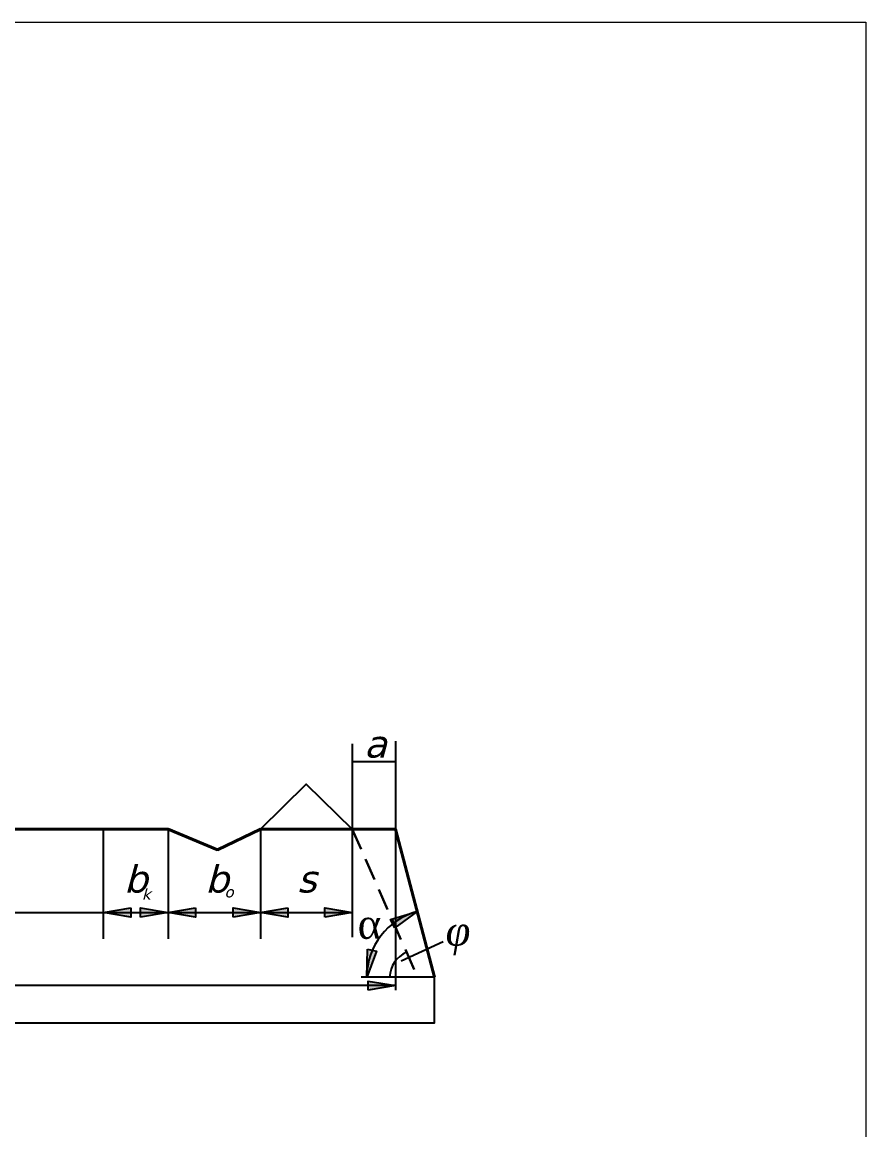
# Model space of a CAD drawing. Header units: millimetres. Extents: x -1138 to 1768, y 100 to 1081.
# Drawn here: x 1108 to 1185, y 634.6 to 735.7 of the extents above; entities that cross this region are included whole.
import ezdxf

# ---------------------------------------------------------------- set-up
doc = ezdxf.new("R2010")
doc.units = ezdxf.units.MM
doc.linetypes.add('JIS_02_2.0', pattern=[3, 2, -1])
doc.layers.add('НАДЗЕМКА', color=7, linetype='Continuous')
doc.layers.add('Уступ', color=7, linetype='Continuous')
doc.styles.add('стиль1', font='verdanai.ttf', dxfattribs={"height": 2.5})

msp = doc.modelspace()

# ---------------------------------------------------------------- hatches: boundary and pattern name
at = {"layer": 'Уступ'}
h = msp.add_hatch(color=256, dxfattribs=at)
h.dxf.hatch_style = 1
h.paths.add_polyline_path([(1117.9, 654.431), (1115.4, 654.43), (1115.4, 654.431), (1117.9, 654.847)])
h.paths.add_polyline_path([(1117.9, 654.014), (1115.4, 654.43), (1117.9, 654.431)])
h = msp.add_hatch(color=256, dxfattribs=at)
h.dxf.hatch_style = 1
h.paths.add_polyline_path([(1117.9, 654.431), (1115.4, 654.43), (1115.4, 654.431), (1117.9, 654.847)])
h.paths.add_polyline_path([(1117.9, 654.014), (1115.4, 654.43), (1117.9, 654.431)])
h = msp.add_hatch(color=256, dxfattribs=at)
h.dxf.hatch_style = 1
h.paths.add_polyline_path([(1118.797, 654.43), (1121.297, 654.431), (1121.297, 654.431), (1118.797, 654.014)])
h.paths.add_polyline_path([(1118.797, 654.847), (1121.297, 654.431), (1118.797, 654.43)])
h = msp.add_hatch(color=256, dxfattribs=at)
h.dxf.hatch_style = 1
h.paths.add_polyline_path([(1118.797, 654.43), (1121.297, 654.431), (1121.297, 654.431), (1118.797, 654.014)])
h.paths.add_polyline_path([(1118.797, 654.847), (1121.297, 654.431), (1118.797, 654.43)])
h = msp.add_hatch(color=256, dxfattribs=at)
h.dxf.hatch_style = 1
h.paths.add_polyline_path([(1123.797, 654.431), (1121.297, 654.43), (1121.297, 654.431), (1123.797, 654.847)])
h.paths.add_polyline_path([(1123.797, 654.014), (1121.297, 654.43), (1123.797, 654.431)])
h = msp.add_hatch(color=256, dxfattribs=at)
h.dxf.hatch_style = 1
h.paths.add_polyline_path([(1123.797, 654.431), (1121.297, 654.43), (1121.297, 654.431), (1123.797, 654.847)])
h.paths.add_polyline_path([(1123.797, 654.014), (1121.297, 654.43), (1123.797, 654.431)])
h = msp.add_hatch(color=256, dxfattribs=at)
h.dxf.hatch_style = 1
h.paths.add_polyline_path([(1127.227, 654.43), (1129.727, 654.431), (1129.727, 654.431), (1127.227, 654.014)])
h.paths.add_polyline_path([(1127.227, 654.847), (1129.727, 654.431), (1127.227, 654.43)])
h = msp.add_hatch(color=256, dxfattribs=at)
h.dxf.hatch_style = 1
h.paths.add_polyline_path([(1127.227, 654.43), (1129.727, 654.431), (1129.727, 654.431), (1127.227, 654.014)])
h.paths.add_polyline_path([(1127.227, 654.847), (1129.727, 654.431), (1127.227, 654.43)])
h = msp.add_hatch(color=256, dxfattribs=at)
h.dxf.hatch_style = 1
h.paths.add_polyline_path([(1132.227, 654.431), (1129.727, 654.43), (1129.727, 654.431), (1132.227, 654.847)])
h.paths.add_polyline_path([(1132.227, 654.014), (1129.727, 654.43), (1132.227, 654.431)])
h = msp.add_hatch(color=256, dxfattribs=at)
h.dxf.hatch_style = 1
h.paths.add_polyline_path([(1132.227, 654.431), (1129.727, 654.43), (1129.727, 654.431), (1132.227, 654.847)])
h.paths.add_polyline_path([(1132.227, 654.014), (1129.727, 654.43), (1132.227, 654.431)])
h = msp.add_hatch(color=256, dxfattribs=at)
h.dxf.hatch_style = 1
h.paths.add_polyline_path([(1135.595, 654.43), (1138.094, 654.431), (1138.095, 654.431), (1135.595, 654.014)])
h.paths.add_polyline_path([(1135.595, 654.847), (1138.094, 654.431), (1135.595, 654.43)])
h = msp.add_hatch(color=256, dxfattribs=at)
h.dxf.hatch_style = 1
h.paths.add_polyline_path([(1141.791, 653.41), (1144.03, 654.521), (1144.03, 654.521), (1141.976, 653.037)])
h.paths.add_polyline_path([(1141.605, 653.783), (1144.03, 654.521), (1141.791, 653.41)])
h = msp.add_hatch(color=256, dxfattribs=at)
h.dxf.hatch_style = 1
h.paths.add_polyline_path([(1139.903, 651.002), (1139.423, 648.549), (1139.423, 648.549), (1139.495, 651.082)])
h.paths.add_polyline_path([(1140.313, 650.922), (1139.423, 648.549), (1139.903, 651.002)])
h = msp.add_hatch(color=256, dxfattribs=at)
h.dxf.hatch_style = 1
h.paths.add_polyline_path([(1139.558, 647.762), (1142.058, 647.762), (1142.058, 647.762), (1139.558, 647.346)])
h.paths.add_polyline_path([(1139.558, 648.179), (1142.058, 647.762), (1139.558, 647.762)])

# ---------------------------------------------------------------- linework, layer by layer
at = {"color": 6, "lineweight": 20}
msp.add_lwpolyline([(956.512, 735.66), (1184.956, 735.66), (1184.956, 440.944), (956.512, 440.944)], close=True, dxfattribs=at)
at = {"layer": 'НАДЗЕМКА', "lineweight": 40}
msp.add_lwpolyline([(984.292, 705.304), (996.333, 705.304), (1005.199, 662.034), (1121.297, 662.034), (1125.796, 660.156), (1129.727, 662.034), (1142.058, 662.034), (1145.598, 648.549)], dxfattribs=at)
at = {"layer": 'НАДЗЕМКА'}
for points in [[(984.292, 705.304), (984.292, 644.382), (1145.598, 644.382), (1145.598, 648.549)], [(1142.058, 670.071), (1142.058, 647.356)], [(1138.095, 669.831), (1138.095, 652.193)], [(1142.058, 668.18), (1138.095, 668.18)], [(1121.297, 662.034), (989.351, 662.034)], [(1115.4, 652.024), (1115.4, 662.034)], [(1121.297, 662.034), (1121.297, 652.024)], [(1121.297, 662.034), (1125.796, 660.156), (1129.727, 662.034)], [(1129.727, 662.034), (1129.727, 652.024)], [(1089.069, 654.431), (1138.095, 654.431)], [(1142.569, 650.021), (1146.403, 651.795)], [(1142.058, 647.762), (1005.199, 647.762)], [(1145.598, 648.549), (1138.928, 648.549)]]:
    msp.add_lwpolyline(points, dxfattribs=at)
msp.add_lwpolyline([(1129.727, 662.034), (1133.911, 666.149), (1138.095, 662.034)], close=True, dxfattribs=at)
at = {"layer": 'НАДЗЕМКА', "linetype": 'JIS_02_2.0', "lineweight": 30}
msp.add_lwpolyline([(1138.095, 662.034), (1144.056, 648.549)], dxfattribs=at)
at = {"layer": 'НАДЗЕМКА'}
for centre, radius, start, end in [((1145.598, 648.549), 6.175, 104.71085, 180), ((1144.215, 648.362), 2.723, 115.55168, 176.06648)]:
    msp.add_arc(centre, radius, start, end, dxfattribs=at)
at = {"layer": 'Уступ'}
for points in [[(1117.9, 654.847), (1117.9, 654.014), (1115.4, 654.431), (1117.9, 654.847)], [(1117.9, 654.847), (1117.9, 654.014), (1115.4, 654.431), (1117.9, 654.847)], [(1117.9, 654.847), (1117.9, 654.014), (1115.4, 654.431), (1117.9, 654.847)], [(1118.797, 654.014), (1118.797, 654.847), (1121.297, 654.431), (1118.797, 654.014)], [(1123.797, 654.847), (1123.797, 654.014), (1121.297, 654.431), (1123.797, 654.847)], [(1123.797, 654.847), (1123.797, 654.014), (1121.297, 654.431), (1123.797, 654.847)], [(1127.227, 654.014), (1127.227, 654.847), (1129.727, 654.431), (1127.227, 654.014)], [(1132.227, 654.847), (1132.227, 654.014), (1129.727, 654.431), (1132.227, 654.847)], [(1132.227, 654.847), (1132.227, 654.014), (1129.727, 654.431), (1132.227, 654.847)], [(1132.227, 654.847), (1132.227, 654.014), (1129.727, 654.431), (1132.227, 654.847)], [(1135.595, 654.014), (1135.595, 654.847), (1138.095, 654.431), (1135.595, 654.014)], [(1141.976, 653.037), (1141.605, 653.783), (1144.03, 654.521), (1141.976, 653.037)], [(1139.495, 651.082), (1140.313, 650.922), (1139.423, 648.549), (1139.495, 651.082)], [(1139.558, 647.346), (1139.558, 648.179), (1142.058, 647.762), (1139.558, 647.346)]]:
    msp.add_lwpolyline(points, close=True, dxfattribs=at)

# ---------------------------------------------------------------- texts
at = {"layer": 'НАДЗЕМКА', "char_height": 1, "attachment_point": 1, "style": 'стиль1'}
for s, insert in [('k', (1118.911, 656.606)), ('o', (1126.44, 656.811))]:
    msp.add_mtext_dynamic_manual_height_columns(s, width=0.76837, gutter_width=12.5, heights=[0], dxfattribs=dict(at, insert=insert))
at = {"layer": 'Уступ', "char_height": 2.5, "attachment_point": 1, "style": 'стиль1'}
for s, insert in [('a', (1139.168, 671.075)), ('b', (1117.261, 658.759)), ('b', (1124.672, 658.759)), ('s', (1133.066, 658.759)), ('{\\fTimes New Roman|b0|i0|c0|p18;\\H1.0833x;α}', (1138.598, 654.743)), ('{\\fTimes New Roman|b0|i1|c0|p18;\\H1.0833x;φ}', (1146.618, 654.113))]:
    msp.add_mtext_dynamic_manual_height_columns(s, width=3.90378, gutter_width=12.5, heights=[0], dxfattribs=dict(at, insert=insert))

doc.saveas('drawing.dxf')
